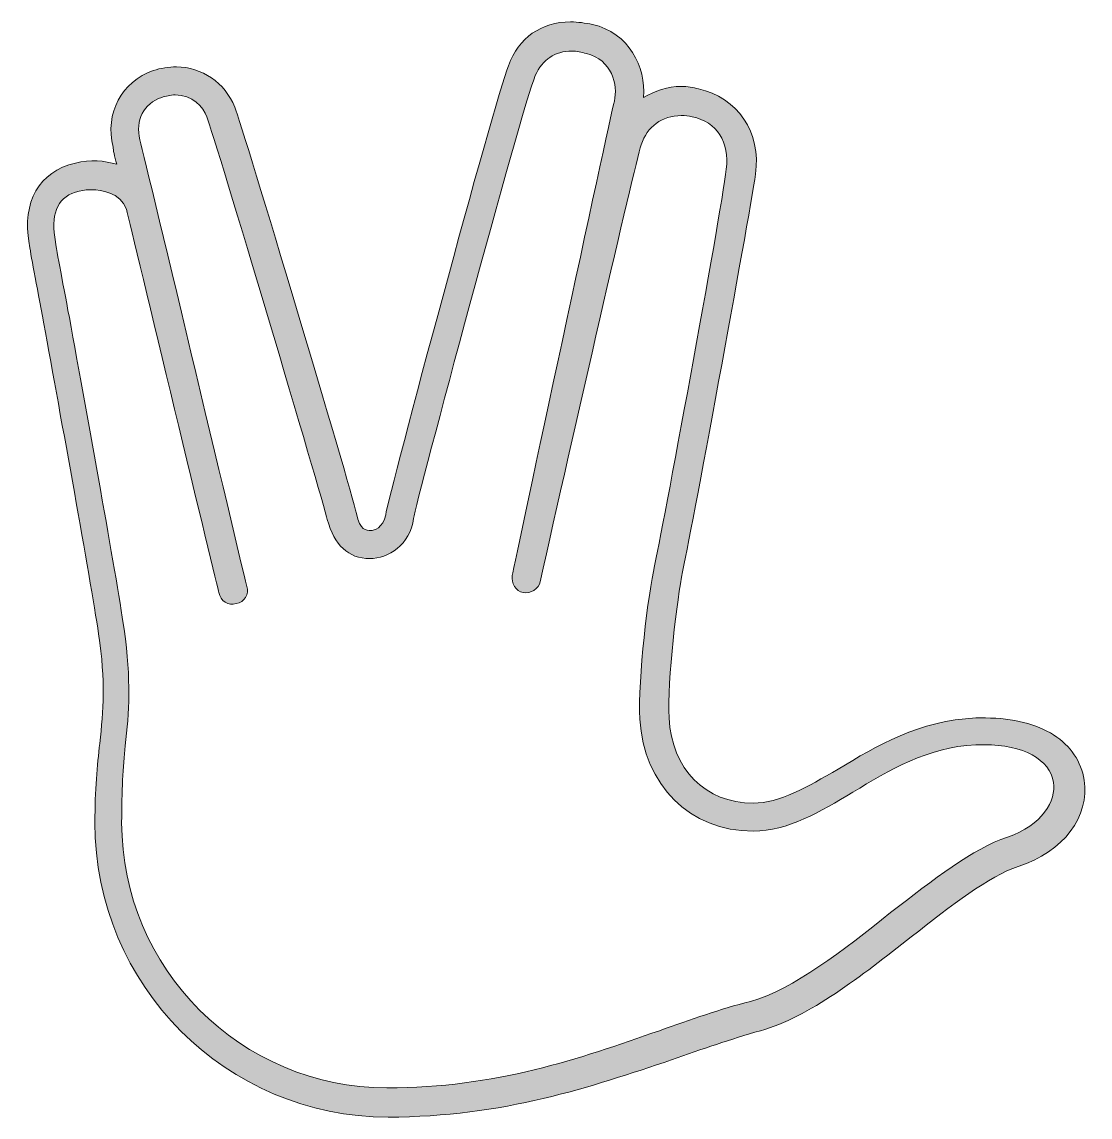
# Model space of a CAD drawing. Header units: inches. Extents: x 6.2 to 94, y 30 to 120.
import ezdxf

# ---------------------------------------------------------------- set-up
doc = ezdxf.new("R2010")
doc.units = ezdxf.units.IN
doc.header["$MEASUREMENT"] = 0
doc.layers.add('Layer 1', color=7, linetype='Continuous')

# ---------------------------------------------------------------- blocks, each defined once
blk = doc.blocks.new('block 2')
at = {"layer": 'Layer 1', "true_color": 0xffffff}
h = blk.add_hatch(color=7, dxfattribs=at)
h.dxf.hatch_style = 2
edge = h.paths.add_edge_path()
edge.add_spline(control_points=[(36.3, 30), (23, 30), (12.2, 40.8), (12.2, 54.2), (12.2, 56.9), (12.4, 58.9), (12.6, 60.7), (12.9, 63.5), (13.1, 65.7), (12.5, 69.7), (11.8, 74.5), (9.4, 87.5), (8, 95.2), (7.4, 98.5), (6.9, 101), (6.8, 101.8), (6.2, 105.2), (7.6, 107.7), (10.6, 108.4), (11.8, 108.7), (13, 108.6), (14, 108.3), (13.8, 109), (13.7, 109.5), (13.7, 109.7), (13, 112.5), (14.4, 115.1), (17, 116), (17.6, 116.2), (18.3, 116.3), (18.9, 116.3), (21, 116.3), (22.9, 115), (23.7, 113), (24.4, 111.2), (33.2, 81.8), (33.7, 79.6), (34, 78.2), (34.5, 78.2), (34.9, 78.2), (35.1, 78.2), (35.9, 78.4), (36.1, 79.5), (36.4, 81.3), (45, 113.4), (46.2, 116.4), (47, 118.7), (48.9, 120), (51.3, 120), (51.9, 120), (52.5, 119.9), (53.1, 119.8), (56.1, 119.1), (57.5, 116.3), (57.3, 113.8), (58.2, 114.3), (59.3, 114.7), (60.4, 114.7), (60.9, 114.7), (61.4, 114.6), (61.8, 114.5), (65, 113.8), (67, 110.9), (66.5, 107.5), (65.9, 103.4), (61, 77), (60.5, 74.8), (60.1, 72.8), (59.2, 65.8), (59.4, 62.8), (59.6, 58.6), (62.4, 55.8), (66.3, 55.8), (68.5, 55.8), (70.7, 57.1), (73.3, 58.6), (76.4, 60.5), (80, 62.6), (84.6, 62.8), (84.9, 62.8), (85.2, 62.8), (85.4, 62.8), (87.7, 62.8), (89.6, 62.3), (91, 61.4), (92.4, 60.5), (93.3, 59.2), (93.5, 57.7), (94, 54.7), (91.8, 51.8), (88.1, 50.6), (85.7, 49.8), (82.6, 47.4), (79.3, 44.8), (75.2, 41.6), (70.9, 38.2), (66.9, 37.1), (64.5, 36.4), (62.1, 35.6), (59.6, 34.7), (53, 32.5), (45.8, 30), (36.3, 30)], knot_values=[0, 0, 0, 0, 1, 1, 1, 2, 2, 2, 3, 3, 3, 4, 4, 4, 5, 5, 5, 6, 6, 6, 7, 7, 7, 8, 8, 8, 9, 9, 9, 10, 10, 10, 11, 11, 11, 12, 12, 12, 13, 13, 13, 14, 14, 14, 15, 15, 15, 16, 16, 16, 17, 17, 17, 18, 18, 18, 19, 19, 19, 20, 20, 20, 21, 21, 21, 22, 22, 22, 23, 23, 23, 24, 24, 24, 25, 25, 25, 26, 26, 26, 27, 27, 27, 28, 28, 28, 29, 29, 29, 30, 30, 30, 31, 31, 31, 32, 32, 32, 33, 33, 33, 34, 34, 34, 34], degree=3, periodic=1)
edge = h.paths.add_edge_path()
edge.add_spline(control_points=[(12, 106.2), (11.7, 106.2), (11.3, 106.2), (10.9, 106.1), (9.2, 105.7), (8.6, 104.4), (8.9, 102.3), (9, 101.5), (9.5, 98.9), (10.1, 95.7), (11.6, 87.4), (13.9, 74.9), (14.6, 70.1), (15.2, 65.8), (15, 63.3), (14.7, 60.5), (14.5, 58.8), (14.4, 56.8), (14.4, 54.2), (14.4, 42.2), (24.2, 32.4), (36.2, 32.4), (45.2, 32.4), (52, 34.8), (58.6, 37.1), (61.2, 38), (63.6, 38.9), (66.1, 39.5), (69.6, 40.5), (73.7, 43.7), (77.6, 46.8), (81.1, 49.5), (84.4, 52.1), (87.2, 53), (90.1, 54), (91.2, 56), (91, 57.5), (90.7, 59.4), (88.5, 60.6), (85.3, 60.6), (85.1, 60.6), (84.8, 60.6), (84.6, 60.6), (80.6, 60.4), (77.5, 58.5), (74.5, 56.7), (71.8, 55.1), (69.2, 53.5), (66.3, 53.5), (61.1, 53.5), (57.3, 57.3), (57, 62.7), (56.8, 66), (57.7, 73.1), (58.2, 75.3), (58.7, 77.5), (63.6, 103.8), (64.1, 107.9), (64.4, 110.1), (63.3, 111.8), (61.3, 112.2), (61, 112.3), (60.7, 112.3), (60.4, 112.3), (58.8, 112.3), (57.6, 111.4), (57.1, 109.9), (56.5, 108), (51.4, 85.6), (48.8, 74), (48.7, 73.4), (48, 73), (47.4, 73.1), (46.8, 73.2), (46.4, 73.9), (46.5, 74.5), (46.8, 76), (54.4, 111.5), (54.9, 113.5), (55.2, 114.8), (54.7, 116.9), (52.6, 117.4), (52.2, 117.5), (51.8, 117.6), (51.4, 117.6), (50, 117.6), (49, 116.9), (48.4, 115.6), (47.2, 112.6), (38.6, 80.6), (38.4, 79.2), (38.1, 77), (36.3, 75.9), (34.8, 75.9), (33, 75.9), (31.9, 77), (31.3, 79.1), (30.9, 80.8), (22.1, 110.4), (21.4, 112.2), (21.1, 113), (20.2, 114), (18.8, 114), (18.4, 114), (18, 113.9), (17.7, 113.8), (16.2, 113.3), (15.5, 111.9), (15.9, 110.3), (16.5, 108), (24.6, 73.9), (24.7, 73.6), (24.9, 73), (24.5, 72.3), (23.8, 72.2), (23.2, 72), (22.5, 72.4), (22.4, 73.1), (22.3, 73.4), (15.3, 102.5), (14.8, 104.6), (14.3, 106), (12.6, 106.2), (12, 106.2)], knot_values=[0, 0, 0, 0, 1, 1, 1, 2, 2, 2, 3, 3, 3, 4, 4, 4, 5, 5, 5, 6, 6, 6, 7, 7, 7, 8, 8, 8, 9, 9, 9, 10, 10, 10, 11, 11, 11, 12, 12, 12, 13, 13, 13, 14, 14, 14, 15, 15, 15, 16, 16, 16, 17, 17, 17, 18, 18, 18, 19, 19, 19, 20, 20, 20, 21, 21, 21, 22, 22, 22, 23, 23, 23, 24, 24, 24, 25, 25, 25, 26, 26, 26, 27, 27, 27, 28, 28, 28, 29, 29, 29, 30, 30, 30, 31, 31, 31, 32, 32, 32, 33, 33, 33, 34, 34, 34, 35, 35, 35, 36, 36, 36, 37, 37, 37, 38, 38, 38, 39, 39, 39, 40, 40, 40, 41, 41, 41, 41], degree=3, periodic=1)
at = {"layer": 'Layer 1', "lineweight": 0}
for points, knots in [([(36.3, 30), (23, 30), (12.2, 40.8), (12.2, 54.2), (12.2, 56.9), (12.4, 58.9), (12.6, 60.7), (12.9, 63.5), (13.1, 65.7), (12.5, 69.7), (11.8, 74.5), (9.4, 87.5), (8, 95.2), (7.4, 98.5), (6.9, 101), (6.8, 101.8), (6.2, 105.2), (7.6, 107.7), (10.6, 108.4), (11.8, 108.7), (13, 108.6), (14, 108.3), (13.8, 109), (13.7, 109.5), (13.7, 109.7), (13, 112.5), (14.4, 115.1), (17, 116), (17.6, 116.2), (18.3, 116.3), (18.9, 116.3), (21, 116.3), (22.9, 115), (23.7, 113), (24.4, 111.2), (33.2, 81.8), (33.7, 79.6), (34, 78.2), (34.5, 78.2), (34.9, 78.2), (35.1, 78.2), (35.9, 78.4), (36.1, 79.5), (36.4, 81.3), (45, 113.4), (46.2, 116.4), (47, 118.7), (48.9, 120), (51.3, 120), (51.9, 120), (52.5, 119.9), (53.1, 119.8), (56.1, 119.1), (57.5, 116.3), (57.3, 113.8), (58.2, 114.3), (59.3, 114.7), (60.4, 114.7), (60.9, 114.7), (61.4, 114.6), (61.8, 114.5), (65, 113.8), (67, 110.9), (66.5, 107.5), (65.9, 103.4), (61, 77), (60.5, 74.8), (60.1, 72.8), (59.2, 65.8), (59.4, 62.8), (59.6, 58.6), (62.4, 55.8), (66.3, 55.8), (68.5, 55.8), (70.7, 57.1), (73.3, 58.6), (76.4, 60.5), (80, 62.6), (84.6, 62.8), (84.9, 62.8), (85.2, 62.8), (85.4, 62.8), (87.7, 62.8), (89.6, 62.3), (91, 61.4), (92.4, 60.5), (93.3, 59.2), (93.5, 57.7), (94, 54.7), (91.8, 51.8), (88.1, 50.6), (85.7, 49.8), (82.6, 47.4), (79.3, 44.8), (75.2, 41.6), (70.9, 38.2), (66.9, 37.1), (64.5, 36.4), (62.1, 35.6), (59.6, 34.7), (53, 32.5), (45.8, 30), (36.3, 30)], [0, 0, 0, 0, 1, 1, 1, 2, 2, 2, 3, 3, 3, 4, 4, 4, 5, 5, 5, 6, 6, 6, 7, 7, 7, 8, 8, 8, 9, 9, 9, 10, 10, 10, 11, 11, 11, 12, 12, 12, 13, 13, 13, 14, 14, 14, 15, 15, 15, 16, 16, 16, 17, 17, 17, 18, 18, 18, 19, 19, 19, 20, 20, 20, 21, 21, 21, 22, 22, 22, 23, 23, 23, 24, 24, 24, 25, 25, 25, 26, 26, 26, 27, 27, 27, 28, 28, 28, 29, 29, 29, 30, 30, 30, 31, 31, 31, 32, 32, 32, 33, 33, 33, 34, 34, 34, 34]), ([(12, 106.2), (11.7, 106.2), (11.3, 106.2), (10.9, 106.1), (9.2, 105.7), (8.6, 104.4), (8.9, 102.3), (9, 101.5), (9.5, 98.9), (10.1, 95.7), (11.6, 87.4), (13.9, 74.9), (14.6, 70.1), (15.2, 65.8), (15, 63.3), (14.7, 60.5), (14.5, 58.8), (14.4, 56.8), (14.4, 54.2), (14.4, 42.2), (24.2, 32.4), (36.2, 32.4), (45.2, 32.4), (52, 34.8), (58.6, 37.1), (61.2, 38), (63.6, 38.9), (66.1, 39.5), (69.6, 40.5), (73.7, 43.7), (77.6, 46.8), (81.1, 49.5), (84.4, 52.1), (87.2, 53), (90.1, 54), (91.2, 56), (91, 57.5), (90.7, 59.4), (88.5, 60.6), (85.3, 60.6), (85.1, 60.6), (84.8, 60.6), (84.6, 60.6), (80.6, 60.4), (77.5, 58.5), (74.5, 56.7), (71.8, 55.1), (69.2, 53.5), (66.3, 53.5), (61.1, 53.5), (57.3, 57.3), (57, 62.7), (56.8, 66), (57.7, 73.1), (58.2, 75.3), (58.7, 77.5), (63.6, 103.8), (64.1, 107.9), (64.4, 110.1), (63.3, 111.8), (61.3, 112.2), (61, 112.3), (60.7, 112.3), (60.4, 112.3), (58.8, 112.3), (57.6, 111.4), (57.1, 109.9), (56.5, 108), (51.4, 85.6), (48.8, 74), (48.7, 73.4), (48, 73), (47.4, 73.1), (46.8, 73.2), (46.4, 73.9), (46.5, 74.5), (46.8, 76), (54.4, 111.5), (54.9, 113.5), (55.2, 114.8), (54.7, 116.9), (52.6, 117.4), (52.2, 117.5), (51.8, 117.6), (51.4, 117.6), (50, 117.6), (49, 116.9), (48.4, 115.6), (47.2, 112.6), (38.6, 80.6), (38.4, 79.2), (38.1, 77), (36.3, 75.9), (34.8, 75.9), (33, 75.9), (31.9, 77), (31.3, 79.1), (30.9, 80.8), (22.1, 110.4), (21.4, 112.2), (21.1, 113), (20.2, 114), (18.8, 114), (18.4, 114), (18, 113.9), (17.7, 113.8), (16.2, 113.3), (15.5, 111.9), (15.9, 110.3), (16.5, 108), (24.6, 73.9), (24.7, 73.6), (24.9, 73), (24.5, 72.3), (23.8, 72.2), (23.2, 72), (22.5, 72.4), (22.4, 73.1), (22.3, 73.4), (15.3, 102.5), (14.8, 104.6), (14.3, 106), (12.6, 106.2), (12, 106.2)], [0, 0, 0, 0, 1, 1, 1, 2, 2, 2, 3, 3, 3, 4, 4, 4, 5, 5, 5, 6, 6, 6, 7, 7, 7, 8, 8, 8, 9, 9, 9, 10, 10, 10, 11, 11, 11, 12, 12, 12, 13, 13, 13, 14, 14, 14, 15, 15, 15, 16, 16, 16, 17, 17, 17, 18, 18, 18, 19, 19, 19, 20, 20, 20, 21, 21, 21, 22, 22, 22, 23, 23, 23, 24, 24, 24, 25, 25, 25, 26, 26, 26, 27, 27, 27, 28, 28, 28, 29, 29, 29, 30, 30, 30, 31, 31, 31, 32, 32, 32, 33, 33, 33, 34, 34, 34, 35, 35, 35, 36, 36, 36, 37, 37, 37, 38, 38, 38, 39, 39, 39, 40, 40, 40, 41, 41, 41, 41])]:
    blk.add_open_spline(points, degree=3, knots=knots, dxfattribs=at)

msp = doc.modelspace()

# ---------------------------------------------------------------- block references
at = {"layer": 'Layer 1'}
msp.add_blockref('block 2', (0, 0), dxfattribs=at)

doc.saveas('drawing.dxf')
